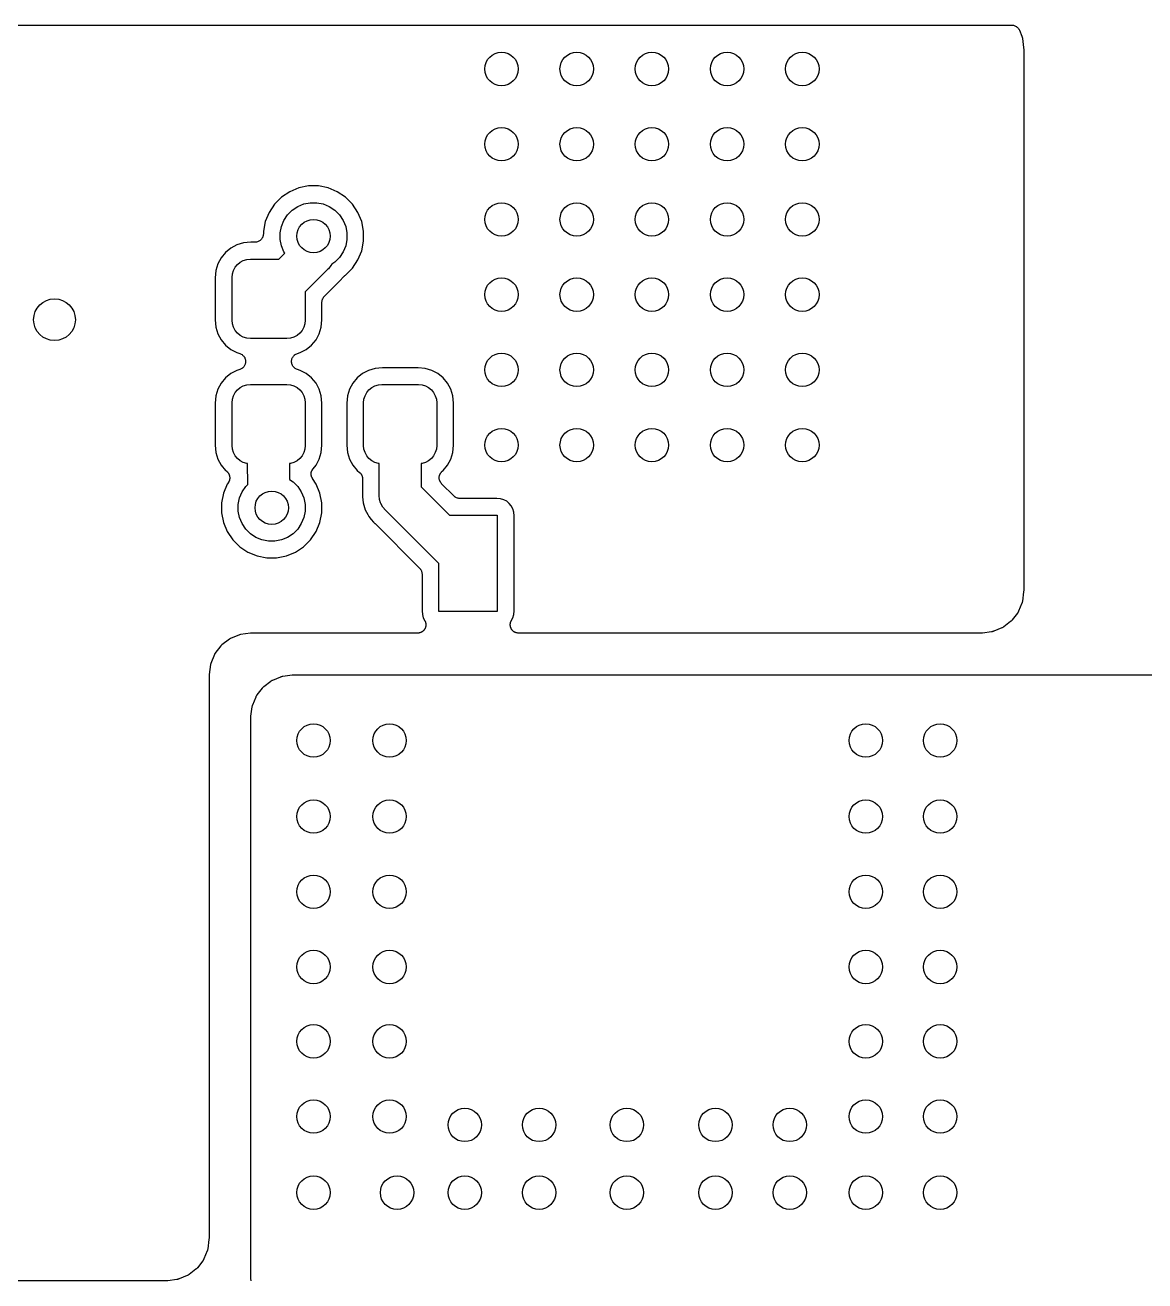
# Model space of a CAD drawing. Extents: x 57.2 to 140.8, y -181.8 to -103.2.
# Drawn here: x 101.8 to 115.2, y -118.25 to -103.22 of the extents above; entities that cross this region are included whole.
import ezdxf

# ---------------------------------------------------------------- set-up
doc = ezdxf.new("R2010")
doc.units = 0
doc.layers.add('BLACK', color=7, linetype='CONTINUOUS')

msp = doc.modelspace()

# ---------------------------------------------------------------- linework, layer by layer
at = {"layer": 'BLACK', "linetype": 'CONTINUOUS'}
for p, q in [((85.8942, -103.225), (113.606, -103.225)), ((113.606, -103.225), (113.606, -103.225)), ((113.606, -103.225), (113.606, -103.225)), ((113.606, -103.225), (113.607, -103.225)), ((113.606, -103.225), (113.606, -103.225)), ((113.607, -103.225), (113.616, -103.226)), ((113.616, -103.226), (113.626, -103.227)), ((113.626, -103.227), (113.626, -103.227)), ((113.626, -103.227), (113.627, -103.227)), ((113.627, -103.227), (113.636, -103.23)), ((113.636, -103.23), (113.644, -103.233)), ((113.644, -103.233), (113.645, -103.233)), ((113.645, -103.233), (113.645, -103.233)), ((113.645, -103.233), (113.653, -103.238)), ((113.653, -103.238), (113.662, -103.242)), ((113.662, -103.242), (113.662, -103.242)), ((113.662, -103.242), (113.662, -103.242)), ((113.662, -103.242), (113.669, -103.248)), ((113.669, -103.248), (113.677, -103.254)), ((113.677, -103.254), (113.677, -103.255)), ((113.677, -103.255), (113.677, -103.255)), ((113.677, -103.255), (113.683, -103.262)), ((113.683, -103.262), (113.689, -103.27)), ((113.689, -103.27), (113.689, -103.27)), ((113.689, -103.27), (113.69, -103.27)), ((113.69, -103.27), (113.694, -103.278)), ((113.694, -103.278), (113.698, -103.287)), ((113.698, -103.287), (113.728, -103.358)), ((113.728, -103.358), (113.728, -103.36)), ((113.728, -103.36), (113.729, -103.362)), ((113.729, -103.362), (113.73, -103.365)), ((113.73, -103.365), (113.732, -103.372)), ((113.732, -103.372), (113.734, -103.378)), ((113.734, -103.378), (113.734, -103.381)), ((113.734, -103.381), (113.735, -103.384)), ((113.735, -103.384), (113.749, -103.494)), ((113.749, -103.494), (113.749, -103.495)), ((113.749, -103.495), (113.749, -103.501)), ((113.749, -103.501), (113.75, -103.507)), ((113.75, -103.507), (113.75, -109.993)), ((105.075, -105.173), (104.966, -105.218)), ((105.191, -105.15), (105.075, -105.173)), ((105.309, -105.15), (105.191, -105.15)), ((105.425, -105.173), (105.309, -105.15)), ((105.534, -105.218), (105.425, -105.173)), ((104.868, -105.284), (104.784, -105.368)), ((104.966, -105.218), (104.868, -105.284)), ((105.632, -105.284), (105.534, -105.218)), ((105.716, -105.368), (105.632, -105.284)), ((104.718, -105.466), (104.673, -105.575)), ((104.784, -105.368), (104.718, -105.466)), ((104.939, -105.495), (104.995, -105.439)), ((104.995, -105.439), (105.061, -105.396)), ((105.061, -105.396), (105.133, -105.365)), ((105.133, -105.365), (105.211, -105.35)), ((105.211, -105.35), (105.289, -105.35)), ((105.289, -105.35), (105.367, -105.365)), ((105.367, -105.365), (105.439, -105.396)), ((105.439, -105.396), (105.505, -105.439)), ((105.505, -105.439), (105.561, -105.495)), ((105.782, -105.466), (105.716, -105.368)), ((105.827, -105.575), (105.782, -105.466)), ((104.673, -105.575), (104.65, -105.691)), ((104.865, -105.633), (104.896, -105.561)), ((104.896, -105.561), (104.939, -105.495)), ((105.561, -105.495), (105.604, -105.561)), ((105.604, -105.561), (105.635, -105.633)), ((105.85, -105.691), (105.827, -105.575)), ((104.633, -105.78), (104.626, -105.787)), ((104.637, -105.771), (104.633, -105.779)), ((104.633, -105.779), (104.633, -105.78)), ((104.633, -105.78), (104.633, -105.78)), ((104.642, -105.763), (104.637, -105.771)), ((104.645, -105.753), (104.642, -105.762)), ((104.642, -105.762), (104.642, -105.763)), ((104.642, -105.763), (104.642, -105.763)), ((104.648, -105.744), (104.645, -105.753)), ((104.649, -105.734), (104.648, -105.744)), ((104.648, -105.744), (104.648, -105.744)), ((104.648, -105.744), (104.648, -105.744)), ((104.65, -105.725), (104.649, -105.734)), ((104.65, -105.691), (104.65, -105.724)), ((104.65, -105.724), (104.65, -105.724)), ((104.65, -105.724), (104.65, -105.724)), ((104.65, -105.724), (104.65, -105.724)), ((104.65, -105.724), (104.65, -105.725)), ((104.85, -105.711), (104.865, -105.633)), ((104.85, -105.789), (104.85, -105.711)), ((105.635, -105.633), (105.65, -105.711)), ((105.65, -105.711), (105.65, -105.789)), ((105.85, -105.809), (105.85, -105.691)), ((104.261, -105.895), (104.197, -105.947)), ((104.333, -105.856), (104.261, -105.895)), ((104.412, -105.832), (104.333, -105.856)), ((104.499, -105.824), (104.412, -105.832)), ((104.55, -105.824), (104.499, -105.824)), ((104.559, -105.823), (104.55, -105.824)), ((104.569, -105.822), (104.559, -105.823)), ((104.578, -105.819), (104.569, -105.822)), ((104.569, -105.822), (104.569, -105.822)), ((104.569, -105.822), (104.569, -105.822)), ((104.587, -105.816), (104.578, -105.819)), ((104.588, -105.816), (104.587, -105.816)), ((104.596, -105.812), (104.588, -105.816)), ((104.588, -105.816), (104.588, -105.816)), ((104.605, -105.807), (104.596, -105.812)), ((104.613, -105.801), (104.605, -105.807)), ((104.605, -105.807), (104.605, -105.807)), ((104.605, -105.807), (104.605, -105.807)), ((104.62, -105.795), (104.613, -105.801)), ((104.626, -105.787), (104.62, -105.795)), ((104.62, -105.795), (104.62, -105.795)), ((104.62, -105.795), (104.62, -105.795)), ((104.865, -105.867), (104.85, -105.789)), ((104.896, -105.939), (104.865, -105.867)), ((105.635, -105.867), (105.604, -105.939)), ((105.65, -105.789), (105.635, -105.867)), ((105.782, -106.034), (105.827, -105.925)), ((105.827, -105.925), (105.85, -105.809)), ((104.106, -106.083), (104.082, -106.162)), ((104.145, -106.011), (104.106, -106.083)), ((104.197, -105.947), (104.145, -106.011)), ((104.339, -106.089), (104.372, -106.062)), ((104.372, -106.062), (104.41, -106.042)), ((104.41, -106.042), (104.451, -106.029)), ((104.451, -106.029), (104.494, -106.025)), ((104.494, -106.025), (104.834, -106.025)), ((104.834, -106.025), (104.905, -105.954)), ((104.905, -105.954), (104.896, -105.939)), ((105.505, -106.061), (105.468, -106.086)), ((105.561, -106.005), (105.505, -106.061)), ((105.604, -105.939), (105.561, -106.005)), ((105.716, -106.132), (105.782, -106.034)), ((104.082, -106.162), (104.074, -106.249)), ((104.275, -106.244), (104.279, -106.201)), ((104.279, -106.201), (104.292, -106.16)), ((104.292, -106.16), (104.312, -106.122)), ((104.312, -106.122), (104.339, -106.089)), ((105.418, -106.148), (105.15, -106.416)), ((105.428, -106.14), (105.418, -106.148)), ((105.459, -106.102), (105.428, -106.14)), ((105.468, -106.086), (105.459, -106.102)), ((105.608, -106.236), (105.611, -106.233)), ((105.611, -106.233), (105.615, -106.229)), ((105.615, -106.229), (105.619, -106.225)), ((105.619, -106.225), (105.623, -106.223)), ((105.623, -106.223), (105.626, -106.22)), ((105.626, -106.22), (105.632, -106.216)), ((105.632, -106.216), (105.716, -106.132)), ((104.074, -106.249), (104.074, -106.751)), ((104.275, -106.756), (104.275, -106.244)), ((105.381, -106.468), (105.549, -106.3)), ((105.549, -106.3), (105.55, -106.299)), ((105.55, -106.299), (105.553, -106.296)), ((105.553, -106.296), (105.556, -106.293)), ((105.556, -106.293), (105.57, -106.282)), ((105.57, -106.282), (105.604, -106.24)), ((105.604, -106.24), (105.605, -106.239)), ((105.605, -106.239), (105.608, -106.236)), ((105.15, -106.416), (105.15, -106.756)), ((105.351, -106.537), (105.352, -106.528)), ((105.352, -106.528), (105.353, -106.519)), ((105.353, -106.519), (105.354, -106.519)), ((105.354, -106.518), (105.356, -106.509)), ((105.354, -106.519), (105.354, -106.518)), ((105.356, -106.509), (105.359, -106.5)), ((105.359, -106.5), (105.36, -106.499)), ((105.359, -106.5), (105.359, -106.5)), ((105.36, -106.499), (105.364, -106.491)), ((105.364, -106.491), (105.368, -106.483)), ((105.368, -106.483), (105.369, -106.483)), ((105.369, -106.482), (105.375, -106.475)), ((105.369, -106.483), (105.369, -106.482)), ((105.375, -106.475), (105.381, -106.468)), ((105.351, -106.539), (105.351, -106.537)), ((105.351, -106.751), (105.351, -106.539)), ((105.351, -106.539), (105.351, -106.539)), ((105.351, -106.539), (105.351, -106.539)), ((105.351, -106.539), (105.351, -106.539)), ((104.074, -106.751), (104.082, -106.838)), ((104.279, -106.799), (104.275, -106.756)), ((104.292, -106.84), (104.279, -106.799)), ((105.146, -106.799), (105.133, -106.84)), ((105.15, -106.756), (105.146, -106.799)), ((105.343, -106.838), (105.351, -106.751)), ((104.082, -106.838), (104.106, -106.917)), ((104.106, -106.917), (104.145, -106.989)), ((104.312, -106.878), (104.292, -106.84)), ((104.339, -106.911), (104.312, -106.878)), ((104.372, -106.938), (104.339, -106.911)), ((104.41, -106.958), (104.372, -106.938)), ((104.451, -106.971), (104.41, -106.958)), ((104.494, -106.975), (104.451, -106.971)), ((104.931, -106.975), (104.494, -106.975)), ((104.974, -106.971), (104.931, -106.975)), ((105.015, -106.958), (104.974, -106.971)), ((105.053, -106.938), (105.015, -106.958)), ((105.086, -106.911), (105.053, -106.938)), ((105.113, -106.878), (105.086, -106.911)), ((105.133, -106.84), (105.113, -106.878)), ((105.28, -106.989), (105.319, -106.917)), ((105.319, -106.917), (105.343, -106.838)), ((104.145, -106.989), (104.197, -107.053)), ((104.197, -107.053), (104.261, -107.105)), ((104.261, -107.105), (104.333, -107.144)), ((105.092, -107.144), (105.164, -107.105)), ((105.164, -107.105), (105.228, -107.053)), ((105.228, -107.053), (105.28, -106.989)), ((104.333, -107.144), (104.367, -107.154)), ((104.367, -107.154), (104.368, -107.155)), ((104.368, -107.155), (104.368, -107.155)), ((104.368, -107.155), (104.368, -107.155)), ((104.368, -107.155), (104.368, -107.155)), ((104.368, -107.155), (104.377, -107.159)), ((104.377, -107.159), (104.386, -107.162)), ((104.386, -107.162), (104.386, -107.162)), ((104.386, -107.162), (104.386, -107.162)), ((104.386, -107.162), (104.395, -107.168)), ((104.395, -107.168), (104.402, -107.173)), ((104.402, -107.173), (104.402, -107.173)), ((104.402, -107.173), (104.402, -107.173)), ((104.402, -107.173), (104.409, -107.181)), ((104.409, -107.181), (104.416, -107.187)), ((104.416, -107.187), (104.416, -107.187)), ((104.416, -107.187), (104.416, -107.187)), ((104.416, -107.187), (104.421, -107.195)), ((104.421, -107.195), (104.427, -107.204)), ((104.427, -107.204), (104.427, -107.204)), ((104.427, -107.204), (104.427, -107.204)), ((104.427, -107.204), (104.43, -107.212)), ((104.43, -107.212), (104.434, -107.222)), ((104.434, -107.28), (104.43, -107.289)), ((104.434, -107.222), (104.434, -107.222)), ((104.434, -107.222), (104.434, -107.222)), ((104.434, -107.222), (104.436, -107.231)), ((104.435, -107.27), (104.434, -107.279)), ((104.434, -107.279), (104.434, -107.28)), ((104.434, -107.28), (104.434, -107.28)), ((104.437, -107.261), (104.435, -107.27)), ((104.436, -107.231), (104.438, -107.241)), ((104.438, -107.251), (104.437, -107.26)), ((104.437, -107.26), (104.437, -107.26)), ((104.437, -107.26), (104.437, -107.261)), ((104.438, -107.241), (104.438, -107.241)), ((104.438, -107.241), (104.438, -107.241)), ((104.438, -107.241), (104.438, -107.251)), ((104.987, -107.249), (104.988, -107.24)), ((104.987, -107.259), (104.987, -107.249)), ((104.989, -107.269), (104.987, -107.259)), ((104.987, -107.259), (104.987, -107.259)), ((104.987, -107.259), (104.987, -107.259)), ((104.988, -107.239), (104.99, -107.23)), ((104.988, -107.24), (104.988, -107.239)), ((104.988, -107.24), (104.988, -107.24)), ((104.991, -107.278), (104.989, -107.269)), ((104.99, -107.23), (104.991, -107.221)), ((104.991, -107.22), (104.995, -107.211)), ((104.991, -107.221), (104.991, -107.22)), ((104.991, -107.22), (104.991, -107.22)), ((104.995, -107.287), (104.991, -107.278)), ((104.991, -107.278), (104.991, -107.278)), ((104.991, -107.278), (104.991, -107.278)), ((104.995, -107.211), (104.999, -107.203)), ((104.999, -107.202), (105.005, -107.194)), ((104.999, -107.203), (104.999, -107.202)), ((104.999, -107.202), (104.999, -107.202)), ((105.005, -107.194), (105.01, -107.186)), ((105.01, -107.186), (105.017, -107.179)), ((105.01, -107.186), (105.01, -107.186)), ((105.01, -107.186), (105.01, -107.186)), ((105.017, -107.179), (105.024, -107.173)), ((105.024, -107.172), (105.032, -107.167)), ((105.024, -107.173), (105.024, -107.172)), ((105.024, -107.173), (105.024, -107.173)), ((105.032, -107.167), (105.04, -107.162)), ((105.04, -107.162), (105.049, -107.158)), ((105.04, -107.162), (105.04, -107.162)), ((105.04, -107.162), (105.04, -107.162)), ((105.049, -107.158), (105.058, -107.154)), ((105.058, -107.154), (105.092, -107.144)), ((105.058, -107.154), (105.058, -107.154)), ((105.058, -107.154), (105.058, -107.154)), ((105.058, -107.154), (105.058, -107.154)), ((104.261, -107.395), (104.197, -107.447)), ((104.333, -107.356), (104.261, -107.395)), ((104.367, -107.346), (104.333, -107.356)), ((104.376, -107.342), (104.367, -107.346)), ((104.385, -107.338), (104.376, -107.342)), ((104.393, -107.333), (104.385, -107.338)), ((104.385, -107.338), (104.385, -107.338)), ((104.385, -107.338), (104.385, -107.338)), ((104.401, -107.328), (104.393, -107.333)), ((104.408, -107.321), (104.401, -107.327)), ((104.401, -107.327), (104.401, -107.327)), ((104.401, -107.327), (104.401, -107.328)), ((104.415, -107.314), (104.408, -107.321)), ((104.42, -107.306), (104.415, -107.314)), ((104.415, -107.314), (104.415, -107.314)), ((104.415, -107.314), (104.415, -107.314)), ((104.426, -107.298), (104.42, -107.306)), ((104.43, -107.289), (104.426, -107.297)), ((104.426, -107.297), (104.426, -107.298)), ((104.426, -107.298), (104.426, -107.298)), ((104.998, -107.296), (104.995, -107.287)), ((105.004, -107.304), (104.998, -107.296)), ((104.998, -107.296), (104.998, -107.296)), ((104.998, -107.296), (104.998, -107.296)), ((105.009, -107.313), (105.004, -107.304)), ((105.016, -107.319), (105.009, -107.313)), ((105.009, -107.313), (105.009, -107.313)), ((105.009, -107.313), (105.009, -107.313)), ((105.023, -107.327), (105.016, -107.319)), ((105.03, -107.332), (105.023, -107.327)), ((105.023, -107.327), (105.023, -107.327)), ((105.023, -107.327), (105.023, -107.327)), ((105.039, -107.338), (105.03, -107.332)), ((105.048, -107.341), (105.039, -107.338)), ((105.039, -107.338), (105.039, -107.338)), ((105.039, -107.338), (105.039, -107.338)), ((105.057, -107.345), (105.048, -107.341)), ((105.058, -107.346), (105.057, -107.345)), ((105.057, -107.345), (105.057, -107.345)), ((105.057, -107.345), (105.057, -107.345)), ((105.057, -107.345), (105.057, -107.345)), ((105.092, -107.356), (105.058, -107.346)), ((105.164, -107.395), (105.092, -107.356)), ((105.228, -107.447), (105.164, -107.395)), ((105.836, -107.395), (105.772, -107.447)), ((105.908, -107.356), (105.836, -107.395)), ((105.987, -107.332), (105.908, -107.356)), ((106.074, -107.324), (105.987, -107.332)), ((106.501, -107.324), (106.074, -107.324)), ((106.588, -107.332), (106.501, -107.324)), ((106.667, -107.356), (106.588, -107.332)), ((106.739, -107.395), (106.667, -107.356)), ((106.803, -107.447), (106.739, -107.395)), ((104.106, -107.583), (104.082, -107.662)), ((104.145, -107.511), (104.106, -107.583)), ((104.197, -107.447), (104.145, -107.511)), ((104.339, -107.589), (104.372, -107.562)), ((104.372, -107.562), (104.41, -107.542)), ((104.41, -107.542), (104.451, -107.529)), ((104.451, -107.529), (104.494, -107.525)), ((104.494, -107.525), (104.931, -107.525)), ((104.931, -107.525), (104.974, -107.529)), ((104.974, -107.529), (105.015, -107.542)), ((105.015, -107.542), (105.053, -107.562)), ((105.053, -107.562), (105.086, -107.589)), ((105.28, -107.511), (105.228, -107.447)), ((105.319, -107.583), (105.28, -107.511)), ((105.343, -107.662), (105.319, -107.583)), ((105.681, -107.583), (105.657, -107.662)), ((105.72, -107.511), (105.681, -107.583)), ((105.772, -107.447), (105.72, -107.511)), ((105.914, -107.589), (105.947, -107.562)), ((105.947, -107.562), (105.985, -107.542)), ((105.985, -107.542), (106.026, -107.529)), ((106.026, -107.529), (106.069, -107.525)), ((106.069, -107.525), (106.506, -107.525)), ((106.506, -107.525), (106.549, -107.529)), ((106.549, -107.529), (106.59, -107.542)), ((106.59, -107.542), (106.628, -107.562)), ((106.628, -107.562), (106.661, -107.589)), ((106.855, -107.511), (106.803, -107.447)), ((106.894, -107.583), (106.855, -107.511)), ((106.918, -107.662), (106.894, -107.583)), ((104.082, -107.662), (104.074, -107.749)), ((104.275, -107.744), (104.279, -107.701)), ((104.279, -107.701), (104.292, -107.66)), ((104.292, -107.66), (104.312, -107.622)), ((104.312, -107.622), (104.339, -107.589)), ((105.086, -107.589), (105.113, -107.622)), ((105.113, -107.622), (105.133, -107.66)), ((105.133, -107.66), (105.146, -107.701)), ((105.146, -107.701), (105.15, -107.744)), ((105.351, -107.749), (105.343, -107.662)), ((105.657, -107.662), (105.649, -107.749)), ((105.85, -107.744), (105.854, -107.701)), ((105.854, -107.701), (105.867, -107.66)), ((105.867, -107.66), (105.887, -107.622)), ((105.887, -107.622), (105.914, -107.589)), ((106.661, -107.589), (106.688, -107.622)), ((106.688, -107.622), (106.708, -107.66)), ((106.708, -107.66), (106.721, -107.701)), ((106.721, -107.701), (106.725, -107.744)), ((106.926, -107.749), (106.918, -107.662)), ((104.074, -107.749), (104.074, -108.251)), ((104.275, -108.256), (104.275, -107.744)), ((105.15, -107.744), (105.15, -108.256)), ((105.351, -108.251), (105.351, -107.749)), ((105.649, -107.749), (105.649, -108.251)), ((105.85, -108.256), (105.85, -107.744)), ((106.725, -107.744), (106.725, -108.256)), ((106.926, -108.251), (106.926, -107.749)), ((104.074, -108.251), (104.082, -108.338)), ((104.279, -108.299), (104.275, -108.256)), ((104.292, -108.34), (104.279, -108.299)), ((105.146, -108.299), (105.133, -108.34)), ((105.15, -108.256), (105.146, -108.299)), ((105.343, -108.338), (105.351, -108.251)), ((105.649, -108.251), (105.657, -108.338)), ((105.854, -108.299), (105.85, -108.256)), ((105.867, -108.34), (105.854, -108.299)), ((106.721, -108.299), (106.708, -108.34)), ((106.725, -108.256), (106.721, -108.299)), ((106.918, -108.338), (106.926, -108.251)), ((104.082, -108.338), (104.106, -108.417)), ((104.106, -108.417), (104.145, -108.489)), ((104.312, -108.378), (104.292, -108.34)), ((104.339, -108.411), (104.312, -108.378)), ((104.372, -108.438), (104.339, -108.411)), ((104.41, -108.458), (104.372, -108.438)), ((104.451, -108.471), (104.41, -108.458)), ((104.462, -108.472), (104.451, -108.471)), ((104.463, -108.722), (104.462, -108.472)), ((104.974, -108.471), (104.962, -108.472)), ((104.962, -108.472), (104.962, -108.661)), ((105.015, -108.458), (104.974, -108.471)), ((105.053, -108.438), (105.015, -108.458)), ((105.086, -108.411), (105.053, -108.438)), ((105.113, -108.378), (105.086, -108.411)), ((105.133, -108.34), (105.113, -108.378)), ((105.28, -108.489), (105.319, -108.417)), ((105.319, -108.417), (105.343, -108.338)), ((105.657, -108.338), (105.681, -108.417)), ((105.681, -108.417), (105.72, -108.489)), ((105.887, -108.378), (105.867, -108.34)), ((105.914, -108.411), (105.887, -108.378)), ((105.947, -108.438), (105.914, -108.411)), ((105.985, -108.458), (105.947, -108.438)), ((106.026, -108.471), (105.985, -108.458)), ((106.037, -108.472), (106.026, -108.471)), ((106.037, -108.84), (106.037, -108.472)), ((106.549, -108.471), (106.537, -108.472)), ((106.537, -108.472), (106.537, -108.749)), ((106.59, -108.458), (106.549, -108.471)), ((106.628, -108.438), (106.59, -108.458)), ((106.661, -108.411), (106.628, -108.438)), ((106.688, -108.378), (106.661, -108.411)), ((106.708, -108.34), (106.688, -108.378)), ((106.855, -108.489), (106.894, -108.417)), ((106.894, -108.417), (106.918, -108.338)), ((104.145, -108.489), (104.197, -108.553)), ((104.197, -108.553), (104.211, -108.564)), ((104.211, -108.564), (104.212, -108.565)), ((104.212, -108.565), (104.215, -108.569)), ((104.215, -108.569), (104.219, -108.572)), ((104.219, -108.572), (104.222, -108.576)), ((104.222, -108.576), (104.226, -108.579)), ((104.226, -108.579), (104.228, -108.583)), ((104.228, -108.583), (104.231, -108.587)), ((104.231, -108.587), (104.233, -108.591)), ((104.233, -108.591), (104.236, -108.596)), ((104.236, -108.596), (104.238, -108.6)), ((104.238, -108.6), (104.24, -108.604)), ((104.24, -108.604), (104.242, -108.609)), ((104.242, -108.609), (104.243, -108.614)), ((104.243, -108.614), (104.244, -108.618)), ((104.244, -108.618), (104.246, -108.623)), ((104.246, -108.623), (104.246, -108.628)), ((104.246, -108.628), (104.247, -108.633)), ((104.247, -108.633), (104.247, -108.638)), ((105.222, -108.595), (105.223, -108.591)), ((105.222, -108.6), (105.222, -108.595)), ((105.222, -108.606), (105.222, -108.6)), ((105.223, -108.61), (105.222, -108.606)), ((105.223, -108.586), (105.224, -108.581)), ((105.223, -108.591), (105.223, -108.586)), ((105.224, -108.614), (105.223, -108.61)), ((105.224, -108.576), (105.225, -108.571)), ((105.224, -108.581), (105.224, -108.576)), ((105.225, -108.62), (105.224, -108.614)), ((105.225, -108.571), (105.226, -108.567)), ((105.226, -108.625), (105.225, -108.62)), ((105.226, -108.567), (105.228, -108.562)), ((105.228, -108.629), (105.226, -108.625)), ((105.228, -108.562), (105.23, -108.557)), ((105.229, -108.633), (105.228, -108.629)), ((105.232, -108.638), (105.229, -108.633)), ((105.23, -108.557), (105.232, -108.553)), ((105.232, -108.553), (105.234, -108.549)), ((105.234, -108.549), (105.237, -108.545)), ((105.237, -108.545), (105.239, -108.54)), ((105.239, -108.54), (105.242, -108.536)), ((105.242, -108.536), (105.245, -108.533)), ((105.245, -108.533), (105.28, -108.489)), ((105.72, -108.489), (105.772, -108.553)), ((105.772, -108.553), (105.801, -108.577)), ((105.801, -108.577), (105.802, -108.578)), ((105.802, -108.578), (105.805, -108.581)), ((105.805, -108.581), (105.808, -108.584)), ((105.808, -108.584), (105.812, -108.588)), ((105.812, -108.588), (105.816, -108.592)), ((105.816, -108.592), (105.818, -108.595)), ((105.818, -108.595), (105.821, -108.599)), ((105.821, -108.599), (105.823, -108.604)), ((105.823, -108.604), (105.826, -108.608)), ((105.826, -108.608), (105.828, -108.612)), ((105.828, -108.612), (105.83, -108.616)), ((105.83, -108.616), (105.832, -108.621)), ((105.832, -108.621), (105.834, -108.626)), ((105.834, -108.626), (105.834, -108.63)), ((105.834, -108.63), (105.836, -108.635)), ((105.836, -108.635), (105.836, -108.64)), ((106.754, -108.631), (106.755, -108.626)), ((106.754, -108.635), (106.754, -108.631)), ((106.754, -108.64), (106.754, -108.635)), ((106.755, -108.626), (106.756, -108.62)), ((106.756, -108.62), (106.757, -108.616)), ((106.757, -108.616), (106.758, -108.612)), ((106.758, -108.612), (106.76, -108.607)), ((106.76, -108.607), (106.762, -108.602)), ((106.762, -108.602), (106.764, -108.598)), ((106.764, -108.598), (106.766, -108.594)), ((106.766, -108.594), (106.768, -108.589)), ((106.768, -108.589), (106.771, -108.585)), ((106.771, -108.585), (106.774, -108.581)), ((106.774, -108.581), (106.776, -108.577)), ((106.776, -108.577), (106.78, -108.574)), ((106.78, -108.574), (106.783, -108.57)), ((106.783, -108.57), (106.787, -108.567)), ((106.787, -108.567), (106.79, -108.564)), ((106.79, -108.564), (106.803, -108.553)), ((106.803, -108.553), (106.855, -108.489)), ((104.218, -108.716), (104.173, -108.825)), ((104.231, -108.697), (104.218, -108.716)), ((104.233, -108.693), (104.231, -108.697)), ((104.235, -108.69), (104.233, -108.693)), ((104.237, -108.685), (104.235, -108.69)), ((104.24, -108.68), (104.237, -108.685)), ((104.241, -108.676), (104.24, -108.68)), ((104.243, -108.672), (104.241, -108.676)), ((104.244, -108.666), (104.243, -108.672)), ((104.246, -108.661), (104.244, -108.666)), ((104.247, -108.653), (104.246, -108.657)), ((104.246, -108.657), (104.246, -108.661)), ((104.247, -108.638), (104.247, -108.642)), ((104.247, -108.642), (104.247, -108.647)), ((104.247, -108.647), (104.247, -108.653)), ((104.396, -108.811), (104.439, -108.745)), ((104.439, -108.745), (104.463, -108.722)), ((104.962, -108.661), (105.005, -108.689)), ((105.005, -108.689), (105.061, -108.745)), ((105.061, -108.745), (105.104, -108.811)), ((105.234, -108.643), (105.232, -108.638)), ((105.236, -108.647), (105.234, -108.643)), ((105.238, -108.651), (105.236, -108.647)), ((105.239, -108.652), (105.238, -108.651)), ((105.282, -108.716), (105.239, -108.652)), ((105.327, -108.825), (105.282, -108.716)), ((105.836, -108.64), (105.837, -108.645)), ((105.837, -108.645), (105.837, -108.65)), ((105.837, -108.65), (105.837, -108.654)), ((105.837, -108.654), (105.837, -108.825)), ((106.537, -108.749), (106.879, -109.09)), ((106.754, -108.645), (106.754, -108.64)), ((106.754, -108.65), (106.754, -108.645)), ((106.755, -108.655), (106.754, -108.65)), ((106.755, -108.659), (106.755, -108.655)), ((106.757, -108.664), (106.755, -108.659)), ((106.758, -108.669), (106.757, -108.664)), ((106.76, -108.674), (106.758, -108.669)), ((106.761, -108.678), (106.76, -108.674)), ((106.763, -108.683), (106.761, -108.678)), ((106.765, -108.687), (106.763, -108.683)), ((106.768, -108.691), (106.765, -108.687)), ((106.77, -108.695), (106.768, -108.691)), ((106.773, -108.699), (106.77, -108.695)), ((106.776, -108.704), (106.773, -108.699)), ((106.779, -108.707), (106.776, -108.704)), ((106.782, -108.711), (106.779, -108.707)), ((106.783, -108.712), (106.782, -108.711)), ((106.931, -108.859), (106.783, -108.712)), ((104.173, -108.825), (104.15, -108.941)), ((104.35, -108.961), (104.365, -108.883)), ((104.365, -108.883), (104.396, -108.811)), ((105.104, -108.811), (105.135, -108.883)), ((105.135, -108.883), (105.15, -108.961)), ((105.35, -108.941), (105.327, -108.825)), ((105.837, -108.835), (105.835, -108.852)), ((105.835, -108.852), (105.837, -108.87)), ((105.837, -108.825), (105.837, -108.827)), ((105.837, -108.827), (105.837, -108.831)), ((105.837, -108.831), (105.837, -108.835)), ((105.837, -108.87), (105.837, -108.87)), ((105.837, -108.87), (105.844, -108.941)), ((106.036, -108.852), (106.037, -108.84)), ((106.041, -108.902), (106.036, -108.852)), ((106.053, -108.94), (106.041, -108.902)), ((106.938, -108.865), (106.931, -108.859)), ((106.945, -108.871), (106.938, -108.865)), ((106.946, -108.872), (106.945, -108.871)), ((106.945, -108.871), (106.945, -108.871)), ((106.954, -108.876), (106.946, -108.872)), ((106.962, -108.88), (106.954, -108.876)), ((106.962, -108.881), (106.962, -108.88)), ((106.963, -108.881), (106.962, -108.881)), ((106.972, -108.884), (106.963, -108.881)), ((106.981, -108.886), (106.972, -108.884)), ((106.982, -108.887), (106.981, -108.886)), ((106.981, -108.886), (106.981, -108.886)), ((106.991, -108.888), (106.982, -108.887)), ((107, -108.889), (106.991, -108.888)), ((107.001, -108.889), (107, -108.889)), ((107.445, -108.889), (107.001, -108.889)), ((107.001, -108.889), (107.001, -108.889)), ((107.001, -108.889), (107.001, -108.889)), ((107.001, -108.889), (107.001, -108.889)), ((107.489, -108.893), (107.445, -108.889)), ((107.527, -108.904), (107.489, -108.893)), ((107.562, -108.923), (107.527, -108.904)), ((107.592, -108.948), (107.562, -108.923)), ((104.15, -108.941), (104.15, -109.059)), ((104.15, -109.059), (104.173, -109.175)), ((104.35, -109.039), (104.35, -108.961)), ((104.365, -109.117), (104.35, -109.039)), ((105.15, -109.039), (105.135, -109.117)), ((105.15, -108.961), (105.15, -109.039)), ((105.327, -109.175), (105.35, -109.059)), ((105.35, -109.059), (105.35, -108.941)), ((105.844, -108.941), (105.87, -109.026)), ((105.87, -109.026), (105.899, -109.08)), ((105.899, -109.08), (105.899, -109.08)), ((105.899, -109.08), (105.912, -109.104)), ((106.055, -108.949), (106.053, -108.94)), ((106.079, -108.992), (106.055, -108.949)), ((106.11, -109.03), (106.079, -108.992)), ((106.119, -109.038), (106.11, -109.03)), ((106.75, -109.669), (106.119, -109.038)), ((107.617, -108.978), (107.592, -108.948)), ((107.636, -109.013), (107.617, -108.978)), ((107.647, -109.051), (107.636, -109.013)), ((107.651, -109.095), (107.647, -109.051)), ((104.173, -109.175), (104.218, -109.284)), ((104.396, -109.189), (104.365, -109.117)), ((104.439, -109.255), (104.396, -109.189)), ((105.104, -109.189), (105.061, -109.255)), ((105.135, -109.117), (105.104, -109.189)), ((105.282, -109.284), (105.327, -109.175)), ((105.912, -109.104), (105.942, -109.141)), ((105.942, -109.141), (105.942, -109.141)), ((105.942, -109.141), (105.968, -109.172)), ((105.968, -109.172), (105.981, -109.183)), ((105.981, -109.183), (105.982, -109.184)), ((105.982, -109.184), (105.985, -109.187)), ((105.985, -109.187), (105.988, -109.19)), ((105.988, -109.19), (106.519, -109.721)), ((106.879, -109.09), (107.45, -109.09)), ((107.45, -109.09), (107.45, -110.24)), ((107.651, -110.235), (107.651, -109.095)), ((104.218, -109.284), (104.284, -109.382)), ((104.284, -109.382), (104.368, -109.466)), ((104.495, -109.311), (104.439, -109.255)), ((104.561, -109.354), (104.495, -109.311)), ((104.633, -109.385), (104.561, -109.354)), ((104.711, -109.4), (104.633, -109.385)), ((104.867, -109.385), (104.789, -109.4)), ((104.939, -109.354), (104.867, -109.385)), ((105.005, -109.311), (104.939, -109.354)), ((105.061, -109.255), (105.005, -109.311)), ((105.132, -109.466), (105.216, -109.382)), ((105.216, -109.382), (105.282, -109.284)), ((104.368, -109.466), (104.466, -109.532)), ((104.466, -109.532), (104.575, -109.577)), ((104.789, -109.4), (104.711, -109.4)), ((104.925, -109.577), (105.034, -109.532)), ((105.034, -109.532), (105.132, -109.466)), ((104.575, -109.577), (104.691, -109.6)), ((104.691, -109.6), (104.809, -109.6)), ((104.809, -109.6), (104.925, -109.577)), ((106.75, -110.24), (106.75, -109.669)), ((106.519, -109.721), (106.519, -109.721)), ((106.519, -109.721), (106.52, -109.721)), ((106.52, -109.721), (106.52, -109.721)), ((106.52, -109.721), (106.52, -109.722)), ((106.52, -109.722), (106.526, -109.729)), ((106.526, -109.729), (106.532, -109.736)), ((106.532, -109.736), (106.532, -109.736)), ((106.532, -109.736), (106.532, -109.737)), ((106.532, -109.737), (106.537, -109.745)), ((106.537, -109.745), (106.541, -109.753)), ((106.541, -109.753), (106.541, -109.754)), ((106.541, -109.754), (106.541, -109.754)), ((106.541, -109.754), (106.544, -109.763)), ((106.544, -109.763), (106.547, -109.772)), ((106.547, -109.772), (106.547, -109.772)), ((106.547, -109.772), (106.547, -109.773)), ((106.547, -109.773), (106.548, -109.782)), ((106.548, -109.782), (106.549, -109.791)), ((106.549, -109.791), (106.549, -110.235)), ((113.729, -110.139), (113.728, -110.142)), ((113.73, -110.137), (113.729, -110.139)), ((113.732, -110.13), (113.73, -110.137)), ((113.734, -110.123), (113.732, -110.13)), ((113.735, -110.116), (113.734, -110.118)), ((113.734, -110.118), (113.734, -110.12)), ((113.734, -110.12), (113.734, -110.123)), ((113.749, -110.006), (113.735, -110.116)), ((113.75, -109.995), (113.749, -110.001)), ((113.749, -110.001), (113.749, -110.006)), ((113.75, -109.993), (113.75, -109.995)), ((106.549, -110.235), (106.553, -110.279)), ((106.553, -110.279), (106.564, -110.317)), ((107.45, -110.24), (106.75, -110.24)), ((107.636, -110.317), (107.647, -110.279)), ((107.647, -110.279), (107.651, -110.235)), ((113.675, -110.26), (113.612, -110.343)), ((113.676, -110.258), (113.675, -110.26)), ((113.678, -110.256), (113.676, -110.258)), ((113.682, -110.25), (113.678, -110.256)), ((113.685, -110.244), (113.682, -110.25)), ((113.686, -110.241), (113.685, -110.244)), ((113.688, -110.239), (113.686, -110.241)), ((113.728, -110.142), (113.688, -110.238)), ((113.688, -110.238), (113.688, -110.239)), ((106.564, -110.317), (106.584, -110.353)), ((106.584, -110.353), (106.584, -110.354)), ((106.584, -110.354), (106.586, -110.358)), ((106.588, -110.439), (106.585, -110.443)), ((106.586, -110.358), (106.588, -110.363)), ((106.588, -110.363), (106.59, -110.367)), ((106.589, -110.434), (106.588, -110.439)), ((106.591, -110.43), (106.589, -110.434)), ((106.59, -110.367), (106.591, -110.372)), ((106.591, -110.372), (106.592, -110.377)), ((106.592, -110.425), (106.591, -110.43)), ((106.592, -110.377), (106.594, -110.381)), ((106.593, -110.42), (106.592, -110.425)), ((106.594, -110.415), (106.593, -110.42)), ((106.594, -110.381), (106.594, -110.386)), ((106.594, -110.386), (106.595, -110.391)), ((106.595, -110.411), (106.594, -110.415)), ((106.595, -110.391), (106.595, -110.396)), ((106.595, -110.396), (106.595, -110.401)), ((106.595, -110.401), (106.595, -110.406)), ((106.595, -110.406), (106.595, -110.411)), ((107.605, -110.39), (107.606, -110.385)), ((107.605, -110.395), (107.605, -110.39)), ((107.605, -110.399), (107.605, -110.395)), ((107.605, -110.404), (107.605, -110.399)), ((107.605, -110.41), (107.605, -110.404)), ((107.606, -110.414), (107.605, -110.41)), ((107.606, -110.385), (107.607, -110.38)), ((107.606, -110.419), (107.606, -110.414)), ((107.608, -110.424), (107.606, -110.419)), ((107.607, -110.38), (107.608, -110.375)), ((107.608, -110.375), (107.609, -110.371)), ((107.609, -110.429), (107.608, -110.424)), ((107.609, -110.371), (107.611, -110.366)), ((107.611, -110.433), (107.609, -110.429)), ((107.611, -110.366), (107.612, -110.361)), ((107.612, -110.437), (107.611, -110.433)), ((107.612, -110.361), (107.615, -110.357)), ((107.614, -110.442), (107.612, -110.437)), ((107.615, -110.357), (107.616, -110.353)), ((107.616, -110.353), (107.636, -110.317)), ((113.488, -110.438), (113.392, -110.478)), ((113.49, -110.437), (113.488, -110.438)), ((113.493, -110.436), (113.49, -110.437)), ((113.499, -110.432), (113.493, -110.436)), ((113.505, -110.429), (113.499, -110.432)), ((113.507, -110.427), (113.505, -110.429)), ((113.509, -110.426), (113.507, -110.427)), ((113.51, -110.425), (113.509, -110.426)), ((113.593, -110.362), (113.51, -110.425)), ((113.595, -110.36), (113.593, -110.362)), ((113.597, -110.358), (113.595, -110.36)), ((113.602, -110.353), (113.597, -110.358)), ((113.607, -110.348), (113.602, -110.353)), ((113.609, -110.346), (113.607, -110.348)), ((113.611, -110.344), (113.609, -110.346)), ((113.612, -110.343), (113.611, -110.344)), ((104.245, -110.571), (104.152, -110.642)), ((104.256, -110.564), (104.245, -110.571)), ((104.365, -110.52), (104.256, -110.564)), ((104.377, -110.516), (104.365, -110.52)), ((104.497, -110.5), (104.377, -110.516)), ((104.503, -110.5), (104.497, -110.5)), ((106.495, -110.5), (104.503, -110.5)), ((106.5, -110.5), (106.495, -110.5)), ((106.505, -110.5), (106.5, -110.5)), ((106.51, -110.499), (106.505, -110.5)), ((106.515, -110.498), (106.51, -110.499)), ((106.519, -110.497), (106.515, -110.498)), ((106.524, -110.496), (106.519, -110.497)), ((106.529, -110.494), (106.524, -110.496)), ((106.533, -110.492), (106.529, -110.494)), ((106.538, -110.49), (106.533, -110.492)), ((106.542, -110.489), (106.538, -110.49)), ((106.546, -110.486), (106.542, -110.489)), ((106.551, -110.483), (106.546, -110.486)), ((106.554, -110.48), (106.551, -110.483)), ((106.558, -110.478), (106.554, -110.48)), ((106.562, -110.474), (106.558, -110.478)), ((106.566, -110.471), (106.562, -110.474)), ((106.569, -110.467), (106.566, -110.471)), ((106.572, -110.464), (106.569, -110.467)), ((106.575, -110.46), (106.572, -110.464)), ((106.578, -110.456), (106.575, -110.46)), ((106.58, -110.452), (106.578, -110.456)), ((106.583, -110.448), (106.58, -110.452)), ((106.585, -110.443), (106.583, -110.448)), ((107.616, -110.447), (107.614, -110.442)), ((107.619, -110.451), (107.616, -110.447)), ((107.621, -110.455), (107.619, -110.451)), ((107.624, -110.459), (107.621, -110.455)), ((107.627, -110.463), (107.624, -110.459)), ((107.63, -110.466), (107.627, -110.463)), ((107.633, -110.47), (107.63, -110.466)), ((107.637, -110.473), (107.633, -110.47)), ((107.641, -110.477), (107.637, -110.473)), ((107.645, -110.48), (107.641, -110.477)), ((107.648, -110.483), (107.645, -110.48)), ((107.653, -110.485), (107.648, -110.483)), ((107.657, -110.488), (107.653, -110.485)), ((107.661, -110.49), (107.657, -110.488)), ((107.665, -110.492), (107.661, -110.49)), ((107.67, -110.493), (107.665, -110.492)), ((107.675, -110.495), (107.67, -110.493)), ((107.679, -110.496), (107.675, -110.495)), ((107.684, -110.498), (107.679, -110.496)), ((107.689, -110.498), (107.684, -110.498)), ((107.694, -110.499), (107.689, -110.498)), ((107.699, -110.499), (107.694, -110.499)), ((107.703, -110.5), (107.699, -110.499)), ((107.705, -110.5), (107.703, -110.5)), ((113.243, -110.5), (107.705, -110.5)), ((113.249, -110.499), (113.243, -110.5)), ((113.255, -110.499), (113.249, -110.499)), ((113.256, -110.499), (113.255, -110.499)), ((113.366, -110.485), (113.256, -110.499)), ((113.369, -110.484), (113.366, -110.485)), ((113.372, -110.484), (113.369, -110.484)), ((113.378, -110.482), (113.372, -110.484)), ((113.385, -110.48), (113.378, -110.482)), ((113.388, -110.479), (113.385, -110.48)), ((113.39, -110.478), (113.388, -110.479)), ((113.392, -110.478), (113.39, -110.478)), ((104.142, -110.652), (104.071, -110.745)), ((104.152, -110.642), (104.142, -110.652)), ((104.016, -110.877), (104, -110.997)), ((104.02, -110.865), (104.016, -110.877)), ((104.064, -110.756), (104.02, -110.865)), ((104.071, -110.745), (104.064, -110.756)), ((104, -110.997), (104, -111.003)), ((104, -111.003), (104, -117.743)), ((104.762, -111.062), (104.858, -111.022)), ((104.858, -111.022), (104.86, -111.022)), ((104.86, -111.022), (104.862, -111.021)), ((104.862, -111.021), (104.865, -111.02)), ((104.865, -111.02), (104.872, -111.018)), ((104.872, -111.018), (104.878, -111.016)), ((104.878, -111.016), (104.881, -111.016)), ((104.881, -111.016), (104.884, -111.015)), ((104.884, -111.015), (104.994, -111.001)), ((104.994, -111.001), (104.995, -111.001)), ((104.995, -111.001), (105.001, -111.001)), ((105.001, -111.001), (105.007, -111)), ((105.007, -111), (120.493, -111)), ((104.575, -111.24), (104.638, -111.157)), ((104.638, -111.157), (104.639, -111.156)), ((104.639, -111.156), (104.641, -111.154)), ((104.641, -111.154), (104.643, -111.152)), ((104.643, -111.152), (104.648, -111.147)), ((104.648, -111.147), (104.653, -111.142)), ((104.653, -111.142), (104.655, -111.14)), ((104.655, -111.14), (104.657, -111.138)), ((104.657, -111.138), (104.74, -111.075)), ((104.74, -111.075), (104.741, -111.074)), ((104.741, -111.074), (104.743, -111.073)), ((104.743, -111.073), (104.745, -111.071)), ((104.745, -111.071), (104.751, -111.068)), ((104.751, -111.068), (104.757, -111.064)), ((104.757, -111.064), (104.76, -111.063)), ((104.76, -111.063), (104.762, -111.062)), ((104.522, -111.358), (104.562, -111.262)), ((104.562, -111.261), (104.564, -111.259)), ((104.562, -111.262), (104.562, -111.261)), ((104.564, -111.259), (104.565, -111.256)), ((104.565, -111.256), (104.568, -111.25)), ((104.568, -111.25), (104.572, -111.244)), ((104.572, -111.244), (104.574, -111.242)), ((104.574, -111.242), (104.575, -111.24)), ((104.501, -111.494), (104.515, -111.384)), ((104.515, -111.384), (104.516, -111.382)), ((104.516, -111.377), (104.518, -111.37)), ((104.516, -111.38), (104.516, -111.377)), ((104.516, -111.382), (104.516, -111.38)), ((104.518, -111.37), (104.52, -111.363)), ((104.52, -111.363), (104.521, -111.361)), ((104.521, -111.361), (104.522, -111.358)), ((104.5, -111.505), (104.501, -111.499)), ((104.5, -111.507), (104.5, -111.505)), ((104.5, -118.224), (104.5, -111.507)), ((104.501, -111.499), (104.501, -111.494)), ((103.999, -117.756), (103.985, -117.866)), ((104, -117.745), (103.999, -117.751)), ((103.999, -117.751), (103.999, -117.756)), ((104, -117.743), (104, -117.745)), ((103.978, -117.892), (103.938, -117.988)), ((103.979, -117.889), (103.978, -117.892)), ((103.98, -117.887), (103.979, -117.889)), ((103.982, -117.88), (103.98, -117.887)), ((103.984, -117.873), (103.982, -117.88)), ((103.985, -117.866), (103.984, -117.868)), ((103.984, -117.868), (103.984, -117.87)), ((103.984, -117.87), (103.984, -117.873)), ((103.852, -118.103), (103.847, -118.108)), ((103.857, -118.098), (103.852, -118.103)), ((103.859, -118.096), (103.857, -118.098)), ((103.861, -118.094), (103.859, -118.096)), ((103.862, -118.093), (103.861, -118.094)), ((103.925, -118.01), (103.862, -118.093)), ((103.926, -118.008), (103.925, -118.01)), ((103.928, -118.006), (103.926, -118.008)), ((103.932, -118), (103.928, -118.006)), ((103.935, -117.994), (103.932, -118)), ((103.936, -117.991), (103.935, -117.994)), ((103.938, -117.989), (103.936, -117.991)), ((103.938, -117.988), (103.938, -117.989)), ((103.493, -118.25), (97.5066, -118.25)), ((103.499, -118.249), (103.493, -118.25)), ((103.505, -118.249), (103.499, -118.249)), ((103.506, -118.249), (103.505, -118.249)), ((103.616, -118.235), (103.506, -118.249)), ((103.619, -118.234), (103.616, -118.235)), ((103.622, -118.234), (103.619, -118.234)), ((103.628, -118.232), (103.622, -118.234)), ((103.635, -118.23), (103.628, -118.232)), ((103.638, -118.229), (103.635, -118.23)), ((103.64, -118.228), (103.638, -118.229)), ((103.642, -118.228), (103.64, -118.228)), ((103.738, -118.188), (103.642, -118.228)), ((103.74, -118.187), (103.738, -118.188)), ((103.743, -118.186), (103.74, -118.187)), ((103.749, -118.182), (103.743, -118.186)), ((103.755, -118.179), (103.749, -118.182)), ((103.757, -118.177), (103.755, -118.179)), ((103.759, -118.176), (103.757, -118.177)), ((103.76, -118.175), (103.759, -118.176)), ((103.843, -118.112), (103.76, -118.175)), ((103.845, -118.11), (103.843, -118.112)), ((103.847, -118.108), (103.845, -118.11)), ((104.501, -118.233), (104.5, -118.224)), ((104.502, -118.242), (104.501, -118.233)), ((104.502, -118.243), (104.502, -118.242)), ((104.505, -118.252), (104.502, -118.243)), ((104.502, -118.243), (104.502, -118.243))]:
    msp.add_line(p, q, dxfattribs=at)
at = {"layer": 'BLACK'}
for centre, radius in [((107.5, -103.75), 0.2), ((108.4, -103.75), 0.2), ((109.3, -103.75), 0.2), ((110.2, -103.75), 0.2), ((111.1, -103.75), 0.2), ((107.5, -104.65), 0.2), ((108.4, -104.65), 0.2), ((109.3, -104.65), 0.2), ((110.2, -104.65), 0.2), ((111.1, -104.65), 0.2), ((107.5, -105.55), 0.2), ((108.4, -105.55), 0.2), ((109.3, -105.55), 0.2), ((110.2, -105.55), 0.2), ((111.1, -105.55), 0.2), ((105.25, -105.75), 0.2), ((107.5, -106.45), 0.2), ((108.4, -106.45), 0.2), ((109.3, -106.45), 0.2), ((110.2, -106.45), 0.2), ((111.1, -106.45), 0.2), ((102.15, -106.75), 0.25), ((107.5, -107.35), 0.2), ((108.4, -107.35), 0.2), ((109.3, -107.35), 0.2), ((110.2, -107.35), 0.2), ((111.1, -107.35), 0.2), ((107.5, -108.25), 0.2), ((108.4, -108.25), 0.2), ((109.3, -108.25), 0.2), ((110.2, -108.25), 0.2), ((111.1, -108.25), 0.2), ((104.75, -109), 0.2), ((105.25, -111.785), 0.2), ((106.16, -111.785), 0.2), ((111.86, -111.785), 0.2), ((112.75, -111.785), 0.2), ((105.25, -112.695), 0.2), ((106.16, -112.695), 0.2), ((111.86, -112.695), 0.2), ((112.75, -112.695), 0.2), ((105.25, -113.595), 0.2), ((106.16, -113.595), 0.2), ((111.86, -113.595), 0.2), ((112.75, -113.595), 0.2), ((105.25, -114.495), 0.2), ((106.16, -114.495), 0.2), ((111.86, -114.495), 0.2), ((112.75, -114.495), 0.2), ((105.25, -115.385), 0.2), ((106.16, -115.385), 0.2), ((111.86, -115.385), 0.2), ((112.75, -115.385), 0.2), ((105.25, -116.285), 0.2), ((106.16, -116.285), 0.2), ((111.86, -116.285), 0.2), ((112.75, -116.285), 0.2), ((107.06, -116.385), 0.2), ((107.95, -116.385), 0.2), ((109, -116.385), 0.2), ((110.06, -116.385), 0.2), ((110.95, -116.385), 0.2), ((105.25, -117.195), 0.2), ((106.25, -117.195), 0.2), ((107.06, -117.195), 0.2), ((107.95, -117.195), 0.2), ((109, -117.195), 0.2), ((110.06, -117.195), 0.2), ((110.95, -117.195), 0.2), ((111.86, -117.195), 0.2), ((112.75, -117.195), 0.2)]:
    msp.add_circle(centre, radius, dxfattribs=at)

doc.saveas('drawing.dxf')
